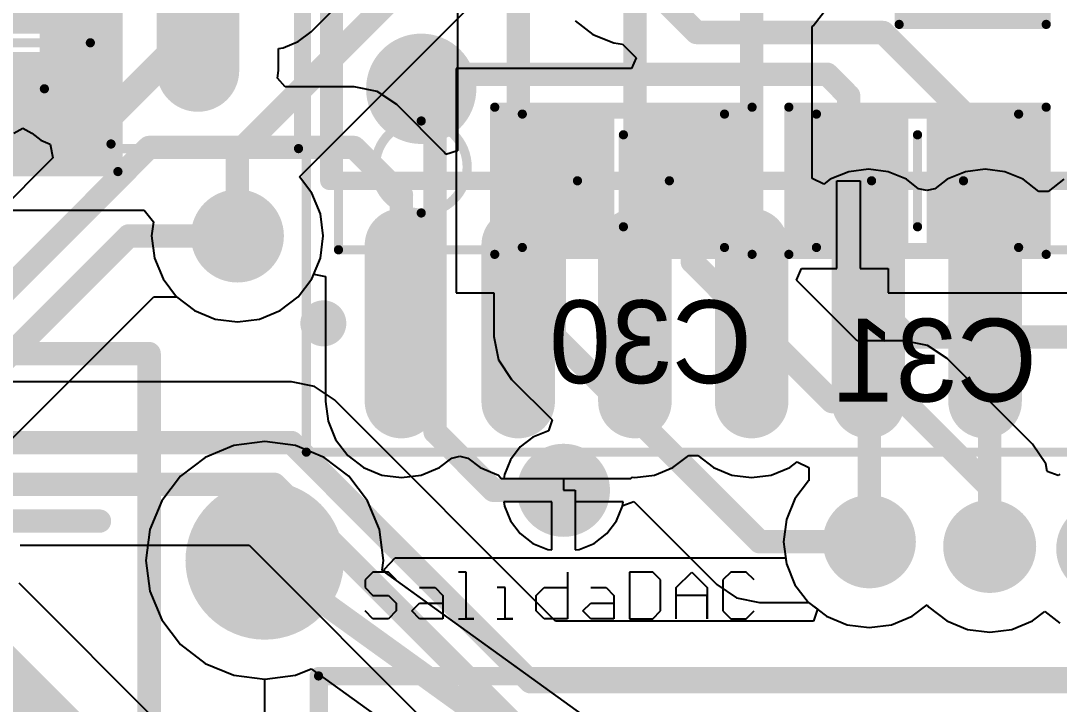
# Model space of a CAD drawing. Header units: millimetres. Extents: x 12 to 126, y 25 to 105.
# Drawn here: x 60.64 to 71.94, y 74.51 to 81.94 of the extents above; entities that cross this region are included whole.
import ezdxf

# ---------------------------------------------------------------- set-up
doc = ezdxf.new("R2010")
doc.units = ezdxf.units.MM
for name, color, linetype in [('BottomLayer', 5, 'Continuous'), ('BottomOverlay', 54, 'Continuous'), ('BottomPaste', 16, 'Continuous'), ('BottomSolder', 6, 'Continuous'), ('Mechanical13', 56, 'Continuous'), ('Mechanical15', 56, 'Continuous'), ('MultiLayer', 9, 'Continuous'), ('TopLayer', 1, 'Continuous'), ('TopOverlay', 2, 'Continuous'), ('TopPaste', 8, 'Continuous'), ('TopSolder', 216, 'Continuous'), ('ViaHoleLayer', 16, 'Continuous')]:
    doc.layers.add(name, color=color, linetype=linetype)

# ---------------------------------------------------------------- blocks, each defined once
blk = doc.blocks.new('R____F______23')
at = {"layer": 'TopOverlay', "const_width": 0.254}
for points in [[(5.08, 7.62), (5.08, -2.54)], [(-10.16, -2.54), (5.08, -2.54)]]:
    blk.add_lwpolyline(points, dxfattribs=at)
at = {"layer": 'TopOverlay', "const_width": 0.127}
blk.add_lwpolyline([(5.017, -2.54, 1), (5.144, -2.54, 1)], format="xyb", close=True, dxfattribs=at)
blk.add_lwpolyline([(5.017, -2.54, 1), (5.144, -2.54, 1)], format="xyb", close=True, dxfattribs=at)
blk = doc.blocks.new('SO8_M_24')
at = {"layer": 'Mechanical13', "const_width": 0.1}
for points in [[(-2, -2.5), (-2, 2.5)], [(2, 2.5), (-2, 2.5)], [(2, -2.5), (2, 2.5)], [(2, -2.5), (-2, -2.5)]]:
    blk.add_lwpolyline(points, dxfattribs=at)
at = {"layer": 'Mechanical13'}
for points, const_width in [([(-2.025, 2.5, 1), (-1.975, 2.5, 1)], 0.05), ([(-2.025, 2.5, 1), (-1.975, 2.5, 1)], 0.05), ([(1.975, 2.5, 1), (2.025, 2.5, 1)], 0.05), ([(1.975, 2.5, 1), (2.025, 2.5, 1)], 0.05), ([(-0.6, 1.6, 1), (-1.6, 1.6, 1)], 0.1), ([(-1.625, 1.6, 1), (-1.575, 1.6, 1)], 0.05), ([(-0.625, 1.6, 1), (-0.575, 1.6, 1)], 0.05), ([(-2.025, -2.5, 1), (-1.975, -2.5, 1)], 0.05), ([(-2.025, -2.5, 1), (-1.975, -2.5, 1)], 0.05), ([(1.975, -2.5, 1), (2.025, -2.5, 1)], 0.05), ([(1.975, -2.5, 1), (2.025, -2.5, 1)], 0.05)]:
    blk.add_lwpolyline(points, format="xyb", close=True, dxfattribs=dict(at, const_width=const_width))
at = {"layer": 'Mechanical15', "const_width": 0.1}
for points in [[(-4.2, -3), (-4.2, 3)], [(4.2, 3), (-4.2, 3)], [(4.2, -3), (4.2, 3)], [(0, -0.5), (0, 0.5)], [(0.5, 0), (-0.5, 0)], [(4.2, -3), (-4.2, -3)]]:
    blk.add_lwpolyline(points, dxfattribs=at)
at = {"layer": 'Mechanical15', "const_width": 0.05}
for points in [[(-4.225, 3, 1), (-4.175, 3, 1)], [(-4.225, 3, 1), (-4.175, 3, 1)], [(4.175, 3, 1), (4.225, 3, 1)], [(4.175, 3, 1), (4.225, 3, 1)], [(-0.025, 0.5, 1), (0.025, 0.5, 1)], [(-0.525, 0, 1), (-0.475, 0, 1)], [(0.475, 0, 1), (0.525, 0, 1)], [(-0.025, -0.5, 1), (0.025, -0.5, 1)], [(-4.225, -3, 1), (-4.175, -3, 1)], [(-4.225, -3, 1), (-4.175, -3, 1)], [(4.175, -3, 1), (4.225, -3, 1)], [(4.175, -3, 1), (4.225, -3, 1)]]:
    blk.add_lwpolyline(points, format="xyb", close=True, dxfattribs=at)
at = {"layer": 'TopLayer', "const_width": 0.7}
for points in [[(-3.35, 1.905), (-1.55, 1.905)], [(1.55, 1.905), (3.35, 1.905)], [(-3.35, 0.635), (-1.55, 0.635)], [(1.55, 0.635), (3.35, 0.635)], [(-3.35, -0.635), (-1.55, -0.635)], [(1.55, -0.635), (3.35, -0.635)], [(-3.35, -1.905), (-1.55, -1.905)], [(1.55, -1.905), (3.35, -1.905)]]:
    blk.add_lwpolyline(points, dxfattribs=at)
at = {"layer": 'TopLayer', "const_width": 0.35}
for points in [[(-3.525, 1.905, 1), (-3.175, 1.905, 1)], [(-1.725, 1.905, 1), (-1.375, 1.905, 1)], [(1.375, 1.905, 1), (1.725, 1.905, 1)], [(3.175, 1.905, 1), (3.525, 1.905, 1)], [(-3.525, 0.635, 1), (-3.175, 0.635, 1)], [(-1.725, 0.635, 1), (-1.375, 0.635, 1)], [(1.375, 0.635, 1), (1.725, 0.635, 1)], [(3.175, 0.635, 1), (3.525, 0.635, 1)], [(-3.525, -0.635, 1), (-3.175, -0.635, 1)], [(-1.725, -0.635, 1), (-1.375, -0.635, 1)], [(1.375, -0.635, 1), (1.725, -0.635, 1)], [(3.175, -0.635, 1), (3.525, -0.635, 1)], [(-3.525, -1.905, 1), (-3.175, -1.905, 1)], [(-1.725, -1.905, 1), (-1.375, -1.905, 1)], [(1.375, -1.905, 1), (1.725, -1.905, 1)], [(3.175, -1.905, 1), (3.525, -1.905, 1)]]:
    blk.add_lwpolyline(points, format="xyb", close=True, dxfattribs=at)
at = {"layer": 'TopOverlay'}
for points, const_width in [([(-2.325, 2.805, 1), (-2.575, 2.805, 1)], 0.25), ([(-2.638, 2.805, 1), (-2.513, 2.805, 1)], 0.125), ([(-2.387, 2.805, 1), (-2.262, 2.805, 1)], 0.125), ([(-0.85, 2.5, 1), (-0.75, 2.5, 1)], 0.1), ([(-0.85, 2.5, 1), (-0.75, 2.5, 1)], 0.1), ([(0.75, 2.5, 1), (0.85, 2.5, 1)], 0.1), ([(0.75, 2.5, 1), (0.85, 2.5, 1)], 0.1), ([(-0.85, -2.5, 1), (-0.75, -2.5, 1)], 0.1), ([(-0.85, -2.5, 1), (-0.75, -2.5, 1)], 0.1), ([(0.75, -2.5, 1), (0.85, -2.5, 1)], 0.1), ([(0.75, -2.5, 1), (0.85, -2.5, 1)], 0.1)]:
    blk.add_lwpolyline(points, format="xyb", close=True, dxfattribs=dict(at, const_width=const_width))
at = {"layer": 'TopOverlay', "const_width": 0.2}
for points in [[(-0.8, -2.5), (-0.8, 2.5)], [(0.8, 2.5), (-0.8, 2.5)], [(0.8, -2.5), (0.8, 2.5)], [(0.8, -2.5), (-0.8, -2.5)]]:
    blk.add_lwpolyline(points, dxfattribs=at)
at = {"layer": 'TopPaste', "const_width": 0.7}
for points in [[(-3.35, 1.905), (-1.55, 1.905)], [(1.55, 1.905), (3.35, 1.905)], [(-3.35, 0.635), (-1.55, 0.635)], [(1.55, 0.635), (3.35, 0.635)], [(-3.35, -0.635), (-1.55, -0.635)], [(1.55, -0.635), (3.35, -0.635)], [(-3.35, -1.905), (-1.55, -1.905)], [(1.55, -1.905), (3.35, -1.905)]]:
    blk.add_lwpolyline(points, dxfattribs=at)
at = {"layer": 'TopPaste', "const_width": 0.35}
for points in [[(-3.525, 1.905, 1), (-3.175, 1.905, 1)], [(-1.725, 1.905, 1), (-1.375, 1.905, 1)], [(1.375, 1.905, 1), (1.725, 1.905, 1)], [(3.175, 1.905, 1), (3.525, 1.905, 1)], [(-3.525, 0.635, 1), (-3.175, 0.635, 1)], [(-1.725, 0.635, 1), (-1.375, 0.635, 1)], [(1.375, 0.635, 1), (1.725, 0.635, 1)], [(3.175, 0.635, 1), (3.525, 0.635, 1)], [(-3.525, -0.635, 1), (-3.175, -0.635, 1)], [(-1.725, -0.635, 1), (-1.375, -0.635, 1)], [(1.375, -0.635, 1), (1.725, -0.635, 1)], [(3.175, -0.635, 1), (3.525, -0.635, 1)], [(-3.525, -1.905, 1), (-3.175, -1.905, 1)], [(-1.725, -1.905, 1), (-1.375, -1.905, 1)], [(1.375, -1.905, 1), (1.725, -1.905, 1)], [(3.175, -1.905, 1), (3.525, -1.905, 1)]]:
    blk.add_lwpolyline(points, format="xyb", close=True, dxfattribs=at)
at = {"layer": 'TopSolder', "const_width": 0.9}
for points in [[(-3.35, 1.905), (-1.55, 1.905)], [(1.55, 1.905), (3.35, 1.905)], [(-3.35, 0.635), (-1.55, 0.635)], [(1.55, 0.635), (3.35, 0.635)], [(-3.35, -0.635), (-1.55, -0.635)], [(1.55, -0.635), (3.35, -0.635)], [(-3.35, -1.905), (-1.55, -1.905)], [(1.55, -1.905), (3.35, -1.905)]]:
    blk.add_lwpolyline(points, dxfattribs=at)
at = {"layer": 'TopSolder', "const_width": 0.45}
for points in [[(-3.575, 1.905, 1), (-3.125, 1.905, 1)], [(-1.775, 1.905, 1), (-1.325, 1.905, 1)], [(1.325, 1.905, 1), (1.775, 1.905, 1)], [(3.125, 1.905, 1), (3.575, 1.905, 1)], [(-3.575, 0.635, 1), (-3.125, 0.635, 1)], [(-1.775, 0.635, 1), (-1.325, 0.635, 1)], [(1.325, 0.635, 1), (1.775, 0.635, 1)], [(3.125, 0.635, 1), (3.575, 0.635, 1)], [(-3.575, -0.635, 1), (-3.125, -0.635, 1)], [(-1.775, -0.635, 1), (-1.325, -0.635, 1)], [(1.325, -0.635, 1), (1.775, -0.635, 1)], [(3.125, -0.635, 1), (3.575, -0.635, 1)], [(-3.575, -1.905, 1), (-3.125, -1.905, 1)], [(-1.775, -1.905, 1), (-1.325, -1.905, 1)], [(1.325, -1.905, 1), (1.775, -1.905, 1)], [(3.125, -1.905, 1), (3.575, -1.905, 1)]]:
    blk.add_lwpolyline(points, format="xyb", close=True, dxfattribs=at)
blk = doc.blocks.new('C0805_B_29')
at = {"layer": 'BottomLayer'}
for points in [[(-1.3, 0.7), (-1.3, -0.7), (-0.2, 0.7), (-0.2, -0.7)], [(0.2, 0.7), (0.2, -0.7), (1.3, 0.7), (1.3, -0.7)]]:
    blk.add_solid(points, dxfattribs=at)
at = {"layer": 'BottomPaste'}
for points in [[(-1.3, 0.7), (-1.3, -0.7), (-0.2, 0.7), (-0.2, -0.7)], [(0.2, 0.7), (0.2, -0.7), (1.3, 0.7), (1.3, -0.7)]]:
    blk.add_solid(points, dxfattribs=at)
at = {"layer": 'BottomSolder'}
for points in [[(-1.4, 0.8), (-1.4, -0.8), (-0.1, 0.8), (-0.1, -0.8)], [(0.1, 0.8), (0.1, -0.8), (1.4, 0.8), (1.4, -0.8)]]:
    blk.add_solid(points, dxfattribs=at)
at = {"layer": 'Mechanical13', "const_width": 0.1}
for points in [[(-1.1, 0.725), (-1.1, -0.725)], [(-1.1, 0.725), (1.1, 0.725)], [(1.1, 0.725), (1.1, -0.725)], [(-1.1, -0.725), (1.1, -0.725)]]:
    blk.add_lwpolyline(points, dxfattribs=at)
at = {"layer": 'Mechanical13', "const_width": 0.05}
for points in [[(-1.125, 0.725, 1), (-1.075, 0.725, 1)], [(-1.125, 0.725, 1), (-1.075, 0.725, 1)], [(1.075, 0.725, 1), (1.125, 0.725, 1)], [(1.075, 0.725, 1), (1.125, 0.725, 1)], [(-1.125, -0.725, 1), (-1.075, -0.725, 1)], [(-1.125, -0.725, 1), (-1.075, -0.725, 1)], [(1.075, -0.725, 1), (1.125, -0.725, 1)], [(1.075, -0.725, 1), (1.125, -0.725, 1)]]:
    blk.add_lwpolyline(points, format="xyb", close=True, dxfattribs=at)
at = {"layer": 'Mechanical15', "const_width": 0.1}
for points in [[(-1.4, 0.8), (-1.4, -0.8)], [(-1.4, 0.8), (1.4, 0.8)], [(1.4, 0.8), (1.4, -0.8)], [(0, 0.5), (0, -0.5)], [(-0.5, 0), (0.5, 0)], [(-1.4, -0.8), (1.4, -0.8)]]:
    blk.add_lwpolyline(points, dxfattribs=at)
at = {"layer": 'Mechanical15', "const_width": 0.05}
for points in [[(-1.425, 0.8, 1), (-1.375, 0.8, 1)], [(-1.425, 0.8, 1), (-1.375, 0.8, 1)], [(1.375, 0.8, 1), (1.425, 0.8, 1)], [(1.375, 0.8, 1), (1.425, 0.8, 1)], [(-0.025, 0.5, 1), (0.025, 0.5, 1)], [(-0.525, 0, 1), (-0.475, 0, 1)], [(0.475, 0, 1), (0.525, 0, 1)], [(-0.025, -0.5, 1), (0.025, -0.5, 1)], [(-1.425, -0.8, 1), (-1.375, -0.8, 1)], [(-1.425, -0.8, 1), (-1.375, -0.8, 1)], [(1.375, -0.8, 1), (1.425, -0.8, 1)], [(1.375, -0.8, 1), (1.425, -0.8, 1)]]:
    blk.add_lwpolyline(points, format="xyb", close=True, dxfattribs=at)
blk = doc.blocks.new('PE_526XXNL_51')
at = {"layer": 'Mechanical13', "const_width": 0.1}
for points in [[(-9.017, -9.017), (-9.017, 9.017)], [(-9.017, 9.017), (9.017, 9.017)]]:
    blk.add_lwpolyline(points, dxfattribs=at)
at = {"layer": 'Mechanical13', "const_width": 0.05}
blk.add_lwpolyline([(-9.042, 9.017, 1), (-8.992, 9.017, 1)], format="xyb", close=True, dxfattribs=at)
blk.add_lwpolyline([(-9.042, 9.017, 1), (-8.992, 9.017, 1)], format="xyb", close=True, dxfattribs=at)
at = {"layer": 'Mechanical15', "const_width": 0.1}
for points in [[(-9.017, -9.017), (-9.017, 9.017)], [(-9.017, 9.017), (9.017, 9.017)]]:
    blk.add_lwpolyline(points, dxfattribs=at)
at = {"layer": 'Mechanical15', "const_width": 0.05}
blk.add_lwpolyline([(-9.042, 9.017, 1), (-8.992, 9.017, 1)], format="xyb", close=True, dxfattribs=at)
blk.add_lwpolyline([(-9.042, 9.017, 1), (-8.992, 9.017, 1)], format="xyb", close=True, dxfattribs=at)
at = {"layer": 'TopOverlay', "const_width": 0.2}
for points in [[(-9.015, -9.015), (-9.015, 9.015)], [(-9.015, 9.015), (9.015, 9.015)]]:
    blk.add_lwpolyline(points, dxfattribs=at)
at = {"layer": 'TopOverlay', "const_width": 0.1}
blk.add_lwpolyline([(-9.065, 9.015, 1), (-8.965, 9.015, 1)], format="xyb", close=True, dxfattribs=at)
blk.add_lwpolyline([(-9.065, 9.015, 1), (-8.965, 9.015, 1)], format="xyb", close=True, dxfattribs=at)
blk = doc.blocks.new('C0805_B_86')
at = {"layer": 'BottomLayer'}
for points in [[(-1.3, 0.7), (-1.3, -0.7), (-0.2, 0.7), (-0.2, -0.7)], [(0.2, 0.7), (0.2, -0.7), (1.3, 0.7), (1.3, -0.7)]]:
    blk.add_solid(points, dxfattribs=at)
at = {"layer": 'BottomPaste'}
for points in [[(-1.3, 0.7), (-1.3, -0.7), (-0.2, 0.7), (-0.2, -0.7)], [(0.2, 0.7), (0.2, -0.7), (1.3, 0.7), (1.3, -0.7)]]:
    blk.add_solid(points, dxfattribs=at)
at = {"layer": 'BottomSolder'}
for points in [[(-1.4, 0.8), (-1.4, -0.8), (-0.1, 0.8), (-0.1, -0.8)], [(0.1, 0.8), (0.1, -0.8), (1.4, 0.8), (1.4, -0.8)]]:
    blk.add_solid(points, dxfattribs=at)
at = {"layer": 'Mechanical13', "const_width": 0.1}
for points in [[(-1.1, -0.725), (-1.1, 0.725)], [(1.1, 0.725), (-1.1, 0.725)], [(1.1, -0.725), (1.1, 0.725)], [(1.1, -0.725), (-1.1, -0.725)]]:
    blk.add_lwpolyline(points, dxfattribs=at)
at = {"layer": 'Mechanical13', "const_width": 0.05}
for points in [[(-1.125, 0.725, 1), (-1.075, 0.725, 1)], [(-1.125, 0.725, 1), (-1.075, 0.725, 1)], [(1.075, 0.725, 1), (1.125, 0.725, 1)], [(1.075, 0.725, 1), (1.125, 0.725, 1)], [(-1.125, -0.725, 1), (-1.075, -0.725, 1)], [(-1.125, -0.725, 1), (-1.075, -0.725, 1)], [(1.075, -0.725, 1), (1.125, -0.725, 1)], [(1.075, -0.725, 1), (1.125, -0.725, 1)]]:
    blk.add_lwpolyline(points, format="xyb", close=True, dxfattribs=at)
at = {"layer": 'Mechanical15', "const_width": 0.1}
for points in [[(-1.4, -0.8), (-1.4, 0.8)], [(1.4, 0.8), (-1.4, 0.8)], [(1.4, -0.8), (1.4, 0.8)], [(0, -0.5), (0, 0.5)], [(0.5, 0), (-0.5, 0)], [(1.4, -0.8), (-1.4, -0.8)]]:
    blk.add_lwpolyline(points, dxfattribs=at)
at = {"layer": 'Mechanical15', "const_width": 0.05}
for points in [[(-1.425, 0.8, 1), (-1.375, 0.8, 1)], [(-1.425, 0.8, 1), (-1.375, 0.8, 1)], [(1.375, 0.8, 1), (1.425, 0.8, 1)], [(1.375, 0.8, 1), (1.425, 0.8, 1)], [(-0.025, 0.5, 1), (0.025, 0.5, 1)], [(-0.525, 0, 1), (-0.475, 0, 1)], [(0.475, 0, 1), (0.525, 0, 1)], [(-0.025, -0.5, 1), (0.025, -0.5, 1)], [(-1.425, -0.8, 1), (-1.375, -0.8, 1)], [(-1.425, -0.8, 1), (-1.375, -0.8, 1)], [(1.375, -0.8, 1), (1.425, -0.8, 1)], [(1.375, -0.8, 1), (1.425, -0.8, 1)]]:
    blk.add_lwpolyline(points, format="xyb", close=True, dxfattribs=at)
blk = doc.blocks.new('C0805_B_88')
at = {"layer": 'BottomLayer'}
for points in [[(-1.3, 0.7), (-1.3, -0.7), (-0.2, 0.7), (-0.2, -0.7)], [(0.2, 0.7), (0.2, -0.7), (1.3, 0.7), (1.3, -0.7)]]:
    blk.add_solid(points, dxfattribs=at)
at = {"layer": 'BottomPaste'}
for points in [[(-1.3, 0.7), (-1.3, -0.7), (-0.2, 0.7), (-0.2, -0.7)], [(0.2, 0.7), (0.2, -0.7), (1.3, 0.7), (1.3, -0.7)]]:
    blk.add_solid(points, dxfattribs=at)
at = {"layer": 'BottomSolder'}
for points in [[(-1.4, 0.8), (-1.4, -0.8), (-0.1, 0.8), (-0.1, -0.8)], [(0.1, 0.8), (0.1, -0.8), (1.4, 0.8), (1.4, -0.8)]]:
    blk.add_solid(points, dxfattribs=at)
at = {"layer": 'Mechanical13', "const_width": 0.1}
for points in [[(-1.1, -0.725), (-1.1, 0.725)], [(-1.1, 0.725), (1.1, 0.725)], [(1.1, -0.725), (1.1, 0.725)], [(-1.1, -0.725), (1.1, -0.725)]]:
    blk.add_lwpolyline(points, dxfattribs=at)
at = {"layer": 'Mechanical13', "const_width": 0.05}
for points in [[(-1.125, 0.725, 1), (-1.075, 0.725, 1)], [(-1.125, 0.725, 1), (-1.075, 0.725, 1)], [(1.075, 0.725, 1), (1.125, 0.725, 1)], [(1.075, 0.725, 1), (1.125, 0.725, 1)], [(-1.125, -0.725, 1), (-1.075, -0.725, 1)], [(-1.125, -0.725, 1), (-1.075, -0.725, 1)], [(1.075, -0.725, 1), (1.125, -0.725, 1)], [(1.075, -0.725, 1), (1.125, -0.725, 1)]]:
    blk.add_lwpolyline(points, format="xyb", close=True, dxfattribs=at)
at = {"layer": 'Mechanical15', "const_width": 0.1}
for points in [[(-1.4, -0.8), (-1.4, 0.8)], [(-1.4, 0.8), (1.4, 0.8)], [(1.4, -0.8), (1.4, 0.8)], [(0, -0.5), (0, 0.5)], [(-0.5, 0), (0.5, 0)], [(-1.4, -0.8), (1.4, -0.8)]]:
    blk.add_lwpolyline(points, dxfattribs=at)
at = {"layer": 'Mechanical15', "const_width": 0.05}
for points in [[(-1.425, 0.8, 1), (-1.375, 0.8, 1)], [(-1.425, 0.8, 1), (-1.375, 0.8, 1)], [(1.375, 0.8, 1), (1.425, 0.8, 1)], [(1.375, 0.8, 1), (1.425, 0.8, 1)], [(-0.025, 0.5, 1), (0.025, 0.5, 1)], [(-0.525, 0, 1), (-0.475, 0, 1)], [(0.475, 0, 1), (0.525, 0, 1)], [(-0.025, -0.5, 1), (0.025, -0.5, 1)], [(-1.425, -0.8, 1), (-1.375, -0.8, 1)], [(-1.425, -0.8, 1), (-1.375, -0.8, 1)], [(1.375, -0.8, 1), (1.425, -0.8, 1)], [(1.375, -0.8, 1), (1.425, -0.8, 1)]]:
    blk.add_lwpolyline(points, format="xyb", close=True, dxfattribs=at)
blk = doc.blocks.new('C0805_B_89')
at = {"layer": 'BottomLayer'}
for points in [[(-1.3, 0.7), (-1.3, -0.7), (-0.2, 0.7), (-0.2, -0.7)], [(0.2, 0.7), (0.2, -0.7), (1.3, 0.7), (1.3, -0.7)]]:
    blk.add_solid(points, dxfattribs=at)
at = {"layer": 'BottomPaste'}
for points in [[(-1.3, 0.7), (-1.3, -0.7), (-0.2, 0.7), (-0.2, -0.7)], [(0.2, 0.7), (0.2, -0.7), (1.3, 0.7), (1.3, -0.7)]]:
    blk.add_solid(points, dxfattribs=at)
at = {"layer": 'BottomSolder'}
for points in [[(-1.4, 0.8), (-1.4, -0.8), (-0.1, 0.8), (-0.1, -0.8)], [(0.1, 0.8), (0.1, -0.8), (1.4, 0.8), (1.4, -0.8)]]:
    blk.add_solid(points, dxfattribs=at)
at = {"layer": 'Mechanical13', "const_width": 0.1}
for points in [[(-1.1, 0.725), (-1.1, -0.725)], [(1.1, 0.725), (-1.1, 0.725)], [(1.1, 0.725), (1.1, -0.725)], [(1.1, -0.725), (-1.1, -0.725)]]:
    blk.add_lwpolyline(points, dxfattribs=at)
at = {"layer": 'Mechanical13', "const_width": 0.05}
for points in [[(-1.125, 0.725, 1), (-1.075, 0.725, 1)], [(-1.125, 0.725, 1), (-1.075, 0.725, 1)], [(1.075, 0.725, 1), (1.125, 0.725, 1)], [(1.075, 0.725, 1), (1.125, 0.725, 1)], [(-1.125, -0.725, 1), (-1.075, -0.725, 1)], [(-1.125, -0.725, 1), (-1.075, -0.725, 1)], [(1.075, -0.725, 1), (1.125, -0.725, 1)], [(1.075, -0.725, 1), (1.125, -0.725, 1)]]:
    blk.add_lwpolyline(points, format="xyb", close=True, dxfattribs=at)
at = {"layer": 'Mechanical15', "const_width": 0.1}
for points in [[(-1.4, 0.8), (-1.4, -0.8)], [(1.4, 0.8), (-1.4, 0.8)], [(1.4, 0.8), (1.4, -0.8)], [(0, 0.5), (0, -0.5)], [(0.5, 0), (-0.5, 0)], [(1.4, -0.8), (-1.4, -0.8)]]:
    blk.add_lwpolyline(points, dxfattribs=at)
at = {"layer": 'Mechanical15', "const_width": 0.05}
for points in [[(-1.425, 0.8, 1), (-1.375, 0.8, 1)], [(-1.425, 0.8, 1), (-1.375, 0.8, 1)], [(1.375, 0.8, 1), (1.425, 0.8, 1)], [(1.375, 0.8, 1), (1.425, 0.8, 1)], [(-0.025, 0.5, 1), (0.025, 0.5, 1)], [(-0.525, 0, 1), (-0.475, 0, 1)], [(0.475, 0, 1), (0.525, 0, 1)], [(-0.025, -0.5, 1), (0.025, -0.5, 1)], [(-1.425, -0.8, 1), (-1.375, -0.8, 1)], [(-1.425, -0.8, 1), (-1.375, -0.8, 1)], [(1.375, -0.8, 1), (1.425, -0.8, 1)], [(1.375, -0.8, 1), (1.425, -0.8, 1)]]:
    blk.add_lwpolyline(points, format="xyb", close=True, dxfattribs=at)
blk = doc.blocks.new('SOIC20_N_94')
at = {"layer": 'Mechanical13', "const_width": 0.1}
for points in [[(-3.75, 6.4), (-3.75, -6.4)], [(-3.75, 6.4), (3.75, 6.4)]]:
    blk.add_lwpolyline(points, dxfattribs=at)
at = {"layer": 'Mechanical13'}
for points, const_width in [([(-3.775, 6.4, 1), (-3.725, 6.4, 1)], 0.05), ([(-3.775, 6.4, 1), (-3.725, 6.4, 1)], 0.05), ([(-2.35, 5.5, 1), (-3.35, 5.5, 1)], 0.1), ([(-3.375, 5.5, 1), (-3.325, 5.5, 1)], 0.05), ([(-2.375, 5.5, 1), (-2.325, 5.5, 1)], 0.05)]:
    blk.add_lwpolyline(points, format="xyb", close=True, dxfattribs=dict(at, const_width=const_width))
at = {"layer": 'Mechanical15', "const_width": 0.1}
for points in [[(-5.95, 6.75), (-5.95, -6.75)], [(-5.95, 6.75), (5.95, 6.75)]]:
    blk.add_lwpolyline(points, dxfattribs=at)
at = {"layer": 'Mechanical15', "const_width": 0.05}
blk.add_lwpolyline([(-5.975, 6.75, 1), (-5.925, 6.75, 1)], format="xyb", close=True, dxfattribs=at)
blk.add_lwpolyline([(-5.975, 6.75, 1), (-5.925, 6.75, 1)], format="xyb", close=True, dxfattribs=at)
at = {"layer": 'TopLayer', "const_width": 0.6}
for points in [[(-5.4, 5.715), (-3.7, 5.715)], [(-5.4, 4.445), (-3.7, 4.445)], [(-5.4, 3.175), (-3.7, 3.175)], [(-5.4, 1.905), (-3.7, 1.905)], [(-5.4, 0.635), (-3.7, 0.635)], [(-5.4, -0.635), (-3.7, -0.635)]]:
    blk.add_lwpolyline(points, dxfattribs=at)
at = {"layer": 'TopLayer', "const_width": 0.3}
for points in [[(-5.55, 5.715, 1), (-5.25, 5.715, 1)], [(-3.85, 5.715, 1), (-3.55, 5.715, 1)], [(-5.55, 4.445, 1), (-5.25, 4.445, 1)], [(-3.85, 4.445, 1), (-3.55, 4.445, 1)], [(-5.55, 3.175, 1), (-5.25, 3.175, 1)], [(-3.85, 3.175, 1), (-3.55, 3.175, 1)], [(-5.55, 1.905, 1), (-5.25, 1.905, 1)], [(-3.85, 1.905, 1), (-3.55, 1.905, 1)], [(-5.55, 0.635, 1), (-5.25, 0.635, 1)], [(-3.85, 0.635, 1), (-3.55, 0.635, 1)], [(-5.55, -0.635, 1), (-5.25, -0.635, 1)], [(-3.85, -0.635, 1), (-3.55, -0.635, 1)]]:
    blk.add_lwpolyline(points, format="xyb", close=True, dxfattribs=at)
at = {"layer": 'TopOverlay'}
for points, const_width in [([(-4.425, 6.565, 1), (-4.675, 6.565, 1)], 0.25), ([(-4.737, 6.565, 1), (-4.613, 6.565, 1)], 0.125), ([(-4.487, 6.565, 1), (-4.362, 6.565, 1)], 0.125), ([(-3.05, 6.5, 1), (-2.95, 6.5, 1)], 0.1), ([(-3.05, 6.5, 1), (-2.95, 6.5, 1)], 0.1), ([(-1.7, 5.5, 1), (-2.3, 5.5, 1)], 0.6), ([(-2.45, 5.5, 1), (-2.15, 5.5, 1)], 0.3), ([(-1.85, 5.5, 1), (-1.55, 5.5, 1)], 0.3)]:
    blk.add_lwpolyline(points, format="xyb", close=True, dxfattribs=dict(at, const_width=const_width))
at = {"layer": 'TopOverlay', "const_width": 0.2}
for points in [[(-3, 6.5), (-3, -6.5)], [(-3, 6.5), (3, 6.5)]]:
    blk.add_lwpolyline(points, dxfattribs=at)
at = {"layer": 'TopPaste', "const_width": 0.6}
for points in [[(-5.4, 5.715), (-3.7, 5.715)], [(-5.4, 4.445), (-3.7, 4.445)], [(-5.4, 3.175), (-3.7, 3.175)], [(-5.4, 1.905), (-3.7, 1.905)], [(-5.4, 0.635), (-3.7, 0.635)], [(-5.4, -0.635), (-3.7, -0.635)]]:
    blk.add_lwpolyline(points, dxfattribs=at)
at = {"layer": 'TopPaste', "const_width": 0.3}
for points in [[(-5.55, 5.715, 1), (-5.25, 5.715, 1)], [(-3.85, 5.715, 1), (-3.55, 5.715, 1)], [(-5.55, 4.445, 1), (-5.25, 4.445, 1)], [(-3.85, 4.445, 1), (-3.55, 4.445, 1)], [(-5.55, 3.175, 1), (-5.25, 3.175, 1)], [(-3.85, 3.175, 1), (-3.55, 3.175, 1)], [(-5.55, 1.905, 1), (-5.25, 1.905, 1)], [(-3.85, 1.905, 1), (-3.55, 1.905, 1)], [(-5.55, 0.635, 1), (-5.25, 0.635, 1)], [(-3.85, 0.635, 1), (-3.55, 0.635, 1)], [(-5.55, -0.635, 1), (-5.25, -0.635, 1)], [(-3.85, -0.635, 1), (-3.55, -0.635, 1)]]:
    blk.add_lwpolyline(points, format="xyb", close=True, dxfattribs=at)
at = {"layer": 'TopSolder', "const_width": 0.8}
for points in [[(-5.4, 5.715), (-3.7, 5.715)], [(-5.4, 4.445), (-3.7, 4.445)], [(-5.4, 3.175), (-3.7, 3.175)], [(-5.4, 1.905), (-3.7, 1.905)], [(-5.4, 0.635), (-3.7, 0.635)], [(-5.4, -0.635), (-3.7, -0.635)]]:
    blk.add_lwpolyline(points, dxfattribs=at)
at = {"layer": 'TopSolder', "const_width": 0.4}
for points in [[(-5.6, 5.715, 1), (-5.2, 5.715, 1)], [(-3.9, 5.715, 1), (-3.5, 5.715, 1)], [(-5.6, 4.445, 1), (-5.2, 4.445, 1)], [(-3.9, 4.445, 1), (-3.5, 4.445, 1)], [(-5.6, 3.175, 1), (-5.2, 3.175, 1)], [(-3.9, 3.175, 1), (-3.5, 3.175, 1)], [(-5.6, 1.905, 1), (-5.2, 1.905, 1)], [(-3.9, 1.905, 1), (-3.5, 1.905, 1)], [(-5.6, 0.635, 1), (-5.2, 0.635, 1)], [(-3.9, 0.635, 1), (-3.5, 0.635, 1)], [(-5.6, -0.635, 1), (-5.2, -0.635, 1)], [(-3.9, -0.635, 1), (-3.5, -0.635, 1)]]:
    blk.add_lwpolyline(points, format="xyb", close=True, dxfattribs=at)

msp = doc.modelspace()

# ---------------------------------------------------------------- linework, layer by layer
at = {"layer": 'BottomLayer'}
for p, q in [((63.675, 80.242), (65.744, 82.312)), ((66.675, 81.94), (66.868, 81.792)), ((66.868, 81.792), (67.094, 81.698)), ((67.094, 81.698), (67.189, 81.686)), ((67.189, 81.686), (67.337, 81.537)), ((67.337, 81.537), (67.289, 81.42)), ((67.289, 81.42), (65.38, 81.42)), ((65.38, 81.42), (65.38, 78.98)), ((63.809, 80.067), (63.675, 80.242)), ((69.523, 79.246), (69.523, 80.2)), ((69.523, 80.2), (69.777, 80.2)), ((69.777, 80.2), (69.777, 79.246)), ((63.903, 79.842), (63.809, 80.067)), ((59.871, 79.88), (61.984, 79.88)), ((61.984, 79.88), (62.086, 79.753)), ((63.934, 79.6), (63.903, 79.842)), ((62.086, 79.753), (62.066, 79.6)), ((62.066, 79.6), (62.097, 79.358)), ((63.903, 79.358), (63.934, 79.6)), ((62.097, 79.358), (62.191, 79.133)), ((63.809, 79.133), (63.903, 79.358)), ((69.083, 79.119), (69.136, 79.246)), ((69.136, 79.246), (69.523, 79.246)), ((69.777, 79.246), (70.08, 79.246)), ((70.08, 79.246), (70.08, 78.98)), ((62.191, 79.133), (62.339, 78.939)), ((63.661, 78.939), (63.809, 79.133)), ((69.742, 78.46), (69.083, 79.119)), ((65.38, 78.98), (65.79, 78.98)), ((65.79, 78.98), (65.79, 78.508)), ((70.08, 78.98), (72.22, 78.98)), ((62.339, 78.939), (62.533, 78.791)), ((63.467, 78.791), (63.661, 78.939)), ((62.533, 78.791), (62.758, 78.697)), ((63.242, 78.697), (63.467, 78.791)), ((62.758, 78.697), (63, 78.666)), ((63, 78.666), (63.242, 78.697)), ((65.79, 78.508), (65.79, 78.508)), ((65.79, 78.508), (65.841, 78.255)), ((70.256, 78.46), (69.742, 78.46)), ((70.509, 78.41), (70.256, 78.46)), ((70.256, 78.46), (70.256, 78.46)), ((70.723, 78.267), (70.509, 78.41)), ((65.841, 78.255), (65.984, 78.041)), ((71.652, 77.338), (70.723, 78.267)), ((63.588, 78.014), (56.903, 78.014)), ((63.84, 77.963), (63.588, 78.014)), ((63.588, 78.014), (63.588, 78.014)), ((64.055, 77.82), (63.84, 77.963)), ((65.984, 78.041), (66.425, 77.6)), ((66.461, 75.414), (64.055, 77.82)), ((66.425, 77.6), (66.384, 77.48)), ((66.215, 77.412), (66.077, 77.306)), ((66.376, 77.478), (66.215, 77.412)), ((66.384, 77.48), (66.376, 77.478)), ((66.077, 77.306), (65.971, 77.168)), ((71.795, 77.124), (71.652, 77.338)), ((71.652, 77.338), (71.652, 77.338)), ((65.971, 77.168), (65.905, 77.007)), ((71.811, 77.04), (71.795, 77.124)), ((65.905, 77.007), (65.899, 76.962)), ((65.899, 76.962), (66.548, 76.962)), ((66.548, 76.962), (66.548, 76.835)), ((71.93, 76.995), (71.811, 77.04)), ((71.948, 77.009), (71.93, 76.995)), ((66.548, 76.835), (66.675, 76.835)), ((66.675, 76.835), (66.675, 76.186)), ((66.421, 76.708), (65.899, 76.708)), ((65.899, 76.708), (65.905, 76.663)), ((65.905, 76.663), (65.971, 76.502)), ((66.421, 76.186), (66.421, 76.708)), ((67.125, 76.502), (67.191, 76.663)), ((67.191, 76.663), (67.193, 76.671)), ((67.193, 76.671), (67.313, 76.712)), ((67.313, 76.712), (68.215, 75.81)), ((65.971, 76.502), (66.077, 76.364)), ((67.019, 76.364), (67.125, 76.502)), ((66.077, 76.364), (66.215, 76.258)), ((66.881, 76.258), (67.019, 76.364)), ((60.636, 76.24), (63.127, 76.24)), ((63.127, 76.24), (65.152, 74.216)), ((66.215, 76.258), (66.376, 76.192)), ((66.376, 76.192), (66.421, 76.186)), ((66.675, 76.186), (66.72, 76.192)), ((66.72, 76.192), (66.881, 76.258)), ((68.215, 75.81), (68.215, 75.81)), ((68.215, 75.81), (68.429, 75.667)), ((68.429, 75.667), (68.682, 75.617)), ((68.682, 75.617), (68.682, 75.617)), ((68.682, 75.617), (69.214, 75.617)), ((69.214, 75.617), (69.215, 75.615)), ((69.215, 75.615), (69.312, 75.541)), ((69.312, 75.541), (69.269, 75.414)), ((69.269, 75.414), (66.461, 75.414))]:
    msp.add_line(p, q, dxfattribs=at)
for points, const_width in [([(61.65, 80.95), (63.936, 83.236)], 0.305), ([(63, 80.501), (65.278, 82.779)], 0.254), ([(67.335, 82.472), (67.996, 81.812)], 0.254), ([(67.996, 81.812), (70.026, 81.812)], 0.254), ([(70.026, 81.812), (71.15, 80.688)], 0.254), ([(65.151, 81.178), (65.33, 81.358)], 0.254), ([(65.33, 81.358), (69.417, 81.358)], 0.254), ([(69.417, 81.358), (69.65, 81.124)], 0.254), ([(65.151, 77.47), (65.151, 81.178)], 0.254), ([(69.65, 80.2), (69.65, 81.124)], 0.254), ([(57.4, 80.95), (60.9, 80.95)], 0.305), ([(60.9, 80.95), (61.65, 80.95)], 0.305), ([(71.15, 80.2), (71.15, 80.688)], 0.254), ([(63, 79.6), (63, 80.501)], 0.254), ([(66.45, 78.508), (66.45, 80.2)], 0.254), ([(67.95, 79.319), (67.95, 80.2)], 0.254), ([(69.65, 79.15), (69.65, 80.2)], 0.254), ([(67.95, 79.319), (69.469, 77.8)], 0.254), ([(69.65, 79.15), (70.3, 78.5)], 0.254), ([(66.45, 78.508), (68.682, 76.276)], 0.254), ([(70.3, 78.5), (72.7, 78.5)], 0.254), ([(69.469, 77.8), (70.256, 77.8)], 0.254), ([(70.256, 77.8), (71.185, 76.871)], 0.254), ([(65.151, 77.47), (65.786, 76.835)], 0.254), ([(56.63, 77.354), (63.588, 77.354)], 0.254), ([(63.588, 77.354), (66.188, 74.754)], 0.254), ([(56.442, 76.9), (63.4, 76.9)], 0.254), ([(63.4, 76.9), (66, 74.3)], 0.254), ([(65.786, 76.835), (66.548, 76.835)], 0.254), ([(71.185, 76.225), (71.185, 76.871)], 0.254), ([(68.682, 76.276), (69.875, 76.276)], 0.254), ([(69.694, 76.073), (69.875, 76.255)], 0.254), ([(69.875, 76.255), (69.875, 76.276)], 0.254), ([(66.188, 74.754), (76.812, 74.754)], 0.254)]:
    msp.add_lwpolyline(points, dxfattribs=dict(at, const_width=const_width))
for points, const_width in [([(67.932, 81.812, 1), (68.059, 81.812, 1)], 0.127), ([(67.932, 81.812, 1), (68.059, 81.812, 1)], 0.127), ([(69.962, 81.812, 1), (70.089, 81.812, 1)], 0.127), ([(69.962, 81.812, 1), (70.089, 81.812, 1)], 0.127), ([(65.267, 81.358, 1), (65.394, 81.358, 1)], 0.127), ([(65.267, 81.358, 1), (65.394, 81.358, 1)], 0.127), ([(69.353, 81.358, 1), (69.48, 81.358, 1)], 0.127), ([(69.353, 81.358, 1), (69.48, 81.358, 1)], 0.127), ([(65.087, 81.178, 1), (65.215, 81.178, 1)], 0.127), ([(65.087, 81.178, 1), (65.215, 81.178, 1)], 0.127), ([(69.587, 81.124, 1), (69.714, 81.124, 1)], 0.127), ([(69.587, 81.124, 1), (69.714, 81.124, 1)], 0.127), ([(60.824, 80.95, 1), (60.976, 80.95, 1)], 0.152), ([(60.824, 80.95, 1), (60.976, 80.95, 1)], 0.152), ([(61.574, 80.95, 1), (61.726, 80.95, 1)], 0.152), ([(61.574, 80.95, 1), (61.726, 80.95, 1)], 0.152), ([(71.086, 80.688, 1), (71.213, 80.688, 1)], 0.127), ([(71.086, 80.688, 1), (71.213, 80.688, 1)], 0.127), ([(62.937, 80.501, 1), (63.064, 80.501, 1)], 0.127), ([(62.937, 80.501, 1), (63.064, 80.501, 1)], 0.127), ([(66.387, 80.2, 1), (66.514, 80.2, 1)], 0.127), ([(67.886, 80.2, 1), (68.013, 80.2, 1)], 0.127), ([(69.587, 80.2, 1), (69.714, 80.2, 1)], 0.127), ([(69.587, 80.2, 1), (69.714, 80.2, 1)], 0.127), ([(71.086, 80.2, 1), (71.213, 80.2, 1)], 0.127), ([(62.797, 79.6, 1), (63.203, 79.6, 1)], 0.406), ([(62.937, 79.6, 1), (63.064, 79.6, 1)], 0.127), ([(67.886, 79.319, 1), (68.013, 79.319, 1)], 0.127), ([(67.886, 79.319, 1), (68.013, 79.319, 1)], 0.127), ([(69.587, 79.15, 1), (69.714, 79.15, 1)], 0.127), ([(69.587, 79.15, 1), (69.714, 79.15, 1)], 0.127), ([(66.387, 78.508, 1), (66.514, 78.508, 1)], 0.127), ([(66.387, 78.508, 1), (66.514, 78.508, 1)], 0.127), ([(70.236, 78.5, 1), (70.363, 78.5, 1)], 0.127), ([(70.236, 78.5, 1), (70.363, 78.5, 1)], 0.127), ([(69.405, 77.8, 1), (69.532, 77.8, 1)], 0.127), ([(69.405, 77.8, 1), (69.532, 77.8, 1)], 0.127), ([(70.193, 77.8, 1), (70.32, 77.8, 1)], 0.127), ([(70.193, 77.8, 1), (70.32, 77.8, 1)], 0.127), ([(65.087, 77.47, 1), (65.215, 77.47, 1)], 0.127), ([(65.087, 77.47, 1), (65.215, 77.47, 1)], 0.127), ([(63.525, 77.354, 1), (63.652, 77.354, 1)], 0.127), ([(63.525, 77.354, 1), (63.652, 77.354, 1)], 0.127), ([(66.345, 76.835, 1), (66.751, 76.835, 1)], 0.406), ([(63.337, 76.9, 1), (63.464, 76.9, 1)], 0.127), ([(63.337, 76.9, 1), (63.464, 76.9, 1)], 0.127), ([(65.722, 76.835, 1), (65.849, 76.835, 1)], 0.127), ([(65.722, 76.835, 1), (65.849, 76.835, 1)], 0.127), ([(66.484, 76.835, 1), (66.611, 76.835, 1)], 0.127), ([(71.122, 76.871, 1), (71.249, 76.871, 1)], 0.127), ([(71.122, 76.871, 1), (71.249, 76.871, 1)], 0.127), ([(69.672, 76.276, 1), (70.079, 76.276, 1)], 0.406), ([(70.982, 76.225, 1), (71.388, 76.225, 1)], 0.406), ([(68.618, 76.276, 1), (68.745, 76.276, 1)], 0.127), ([(68.618, 76.276, 1), (68.745, 76.276, 1)], 0.127), ([(69.812, 76.276, 1), (69.939, 76.276, 1)], 0.127), ([(69.812, 76.276, 1), (69.939, 76.276, 1)], 0.127), ([(69.812, 76.255, 1), (69.939, 76.255, 1)], 0.127), ([(69.812, 76.255, 1), (69.939, 76.255, 1)], 0.127), ([(71.122, 76.225, 1), (71.249, 76.225, 1)], 0.127), ([(69.63, 76.073, 1), (69.757, 76.073, 1)], 0.127), ([(66.125, 74.754, 1), (66.252, 74.754, 1)], 0.127), ([(66.125, 74.754, 1), (66.252, 74.754, 1)], 0.127)]:
    msp.add_lwpolyline(points, format="xyb", close=True, dxfattribs=dict(at, const_width=const_width))
at = {"layer": 'BottomSolder', "const_width": 0.506}
for points in [[(62.747, 79.6, 1), (63.253, 79.6, 1)], [(66.295, 76.835, 1), (66.801, 76.835, 1)], [(69.622, 76.276, 1), (70.129, 76.276, 1)], [(70.932, 76.225, 1), (71.438, 76.225, 1)], [(72.162, 76.2, 1), (72.669, 76.2, 1)]]:
    msp.add_lwpolyline(points, format="xyb", close=True, dxfattribs=at)
at = {"layer": 'MultiLayer', "const_width": 0.406}
for points in [[(62.797, 79.6, 1), (63.203, 79.6, 1)], [(66.345, 76.835, 1), (66.751, 76.835, 1)], [(69.672, 76.276, 1), (70.079, 76.276, 1)], [(70.982, 76.225, 1), (71.388, 76.225, 1)]]:
    msp.add_lwpolyline(points, format="xyb", close=True, dxfattribs=at)
at = {"layer": 'TopLayer'}
for p, q in [((65.395, 82.558), (65.395, 80.526)), ((63.802, 81.821), (64.313, 82.332)), ((69.266, 81.884), (69.415, 82.078)), ((63.661, 81.713), (63.802, 81.82)), ((63.802, 81.82), (63.802, 81.821)), ((69.255, 81.876), (69.266, 81.884)), ((69.255, 80.225), (69.255, 81.876)), ((63.498, 81.645), (63.661, 81.713)), ((63.448, 81.638), (63.498, 81.645)), ((63.448, 81.4), (63.448, 81.638)), ((63.437, 81.317), (63.448, 81.4)), ((63.52, 81.222), (63.437, 81.317)), ((64.269, 81.222), (63.52, 81.222)), ((64.521, 81.171), (64.269, 81.222)), ((64.269, 81.222), (64.269, 81.222)), ((64.735, 81.028), (64.521, 81.171)), ((65.251, 80.512), (64.735, 81.028)), ((60.568, 80.716), (60.665, 80.771)), ((60.665, 80.771), (60.762, 80.716)), ((60.762, 80.716), (60.861, 80.64)), ((60.861, 80.64), (60.962, 80.598)), ((60.962, 80.598), (60.992, 80.449)), ((60.992, 80.449), (59.142, 78.599)), ((65.268, 80.487), (65.251, 80.512)), ((65.251, 80.512), (65.251, 80.512)), ((65.395, 80.526), (65.268, 80.487)), ((69.382, 80.163), (69.255, 80.225)), ((69.651, 80.299), (69.451, 80.216)), ((69.865, 80.327), (69.651, 80.299)), ((70.079, 80.299), (69.865, 80.327)), ((70.279, 80.216), (70.079, 80.299)), ((70.921, 80.299), (70.721, 80.216)), ((71.135, 80.327), (70.921, 80.299)), ((71.349, 80.299), (71.135, 80.327)), ((71.549, 80.216), (71.349, 80.299)), ((69.451, 80.216), (69.382, 80.163)), ((70.412, 80.114), (70.279, 80.216)), ((70.5, 80.095), (70.412, 80.114)), ((70.588, 80.114), (70.5, 80.095)), ((70.721, 80.216), (70.588, 80.114)), ((71.72, 80.085), (71.549, 80.216)), ((71.991, 80.216), (71.82, 80.085)), ((71.82, 80.085), (71.72, 80.085)), ((63.661, 78.939), (63.809, 79.133)), ((63.809, 79.133), (63.831, 79.185)), ((63.831, 79.185), (63.958, 79.16)), ((63.958, 79.16), (63.958, 77.8)), ((60.168, 77.019), (62.089, 78.94)), ((62.089, 78.94), (62.338, 78.94)), ((62.338, 78.94), (62.339, 78.939)), ((62.339, 78.939), (62.533, 78.791)), ((63.467, 78.791), (63.661, 78.939)), ((62.533, 78.791), (62.758, 78.697)), ((63.242, 78.697), (63.467, 78.791)), ((62.758, 78.697), (63, 78.666)), ((63, 78.666), (63.242, 78.697)), ((63.958, 77.8), (63.986, 77.586)), ((63.986, 77.586), (64.069, 77.386)), ((62.962, 77.322), (62.65, 77.193)), ((63.297, 77.366), (62.962, 77.322)), ((63.631, 77.322), (63.297, 77.366)), ((63.943, 77.193), (63.631, 77.322)), ((64.069, 77.386), (64.2, 77.215)), ((62.65, 77.193), (62.382, 76.987)), ((64.211, 76.987), (63.943, 77.193)), ((64.2, 77.215), (64.371, 77.084)), ((65.199, 77.084), (65.332, 77.186)), ((65.332, 77.186), (65.42, 77.205)), ((65.42, 77.205), (65.508, 77.186)), ((65.508, 77.186), (65.641, 77.084)), ((67.739, 77.084), (67.91, 77.215)), ((67.91, 77.215), (68.01, 77.215)), ((68.01, 77.215), (68.181, 77.084)), ((64.371, 77.084), (64.571, 77.001)), ((64.999, 77.001), (65.199, 77.084)), ((65.641, 77.084), (65.841, 77.001)), ((67.539, 77.001), (67.739, 77.084)), ((68.181, 77.084), (68.381, 77.001)), ((68.809, 77.001), (69.009, 77.084)), ((69.009, 77.084), (69.089, 77.145)), ((69.089, 77.145), (69.216, 77.083)), ((69.216, 77.083), (69.216, 76.938)), ((62.382, 76.987), (62.177, 76.72)), ((64.417, 76.72), (64.211, 76.987)), ((64.571, 77.001), (64.785, 76.973)), ((64.785, 76.973), (64.999, 77.001)), ((65.841, 77.001), (65.871, 76.962)), ((65.871, 76.962), (67.282, 76.962)), ((67.282, 76.962), (67.297, 76.977)), ((67.297, 76.977), (67.325, 76.973)), ((67.325, 76.973), (67.539, 77.001)), ((68.381, 77.001), (68.595, 76.973)), ((68.595, 76.973), (68.809, 77.001)), ((69.215, 76.937), (69.066, 76.743)), ((69.216, 76.938), (69.215, 76.937)), ((62.177, 76.72), (62.048, 76.408)), ((64.546, 76.408), (64.417, 76.72)), ((69.066, 76.743), (68.973, 76.518)), ((66.421, 76.708), (65.899, 76.708)), ((65.899, 76.708), (65.905, 76.663)), ((65.905, 76.663), (65.971, 76.502)), ((66.421, 76.186), (66.421, 76.708)), ((67.197, 76.708), (66.675, 76.708)), ((66.675, 76.708), (66.675, 76.186)), ((67.125, 76.502), (67.191, 76.663)), ((67.191, 76.663), (67.197, 76.708)), ((65.971, 76.502), (66.077, 76.364)), ((67.019, 76.364), (67.125, 76.502)), ((68.973, 76.518), (68.941, 76.276)), ((62.048, 76.408), (62.004, 76.073)), ((64.59, 76.073), (64.546, 76.408)), ((66.077, 76.364), (66.215, 76.258)), ((66.881, 76.258), (67.019, 76.364)), ((68.941, 76.276), (68.973, 76.034)), ((66.215, 76.258), (66.376, 76.192)), ((66.376, 76.192), (66.421, 76.186)), ((66.675, 76.186), (66.72, 76.192)), ((66.72, 76.192), (66.881, 76.258)), ((62.004, 76.073), (62.048, 75.738)), ((64.576, 75.965), (64.59, 76.073)), ((64.6, 75.979), (64.717, 76.1)), ((64.717, 76.1), (68.964, 76.1)), ((68.964, 76.1), (68.973, 76.034)), ((68.613, 73.06), (64.576, 75.965)), ((64.601, 75.947), (64.6, 75.979)), ((68.613, 73.06), (64.601, 75.947)), ((68.973, 76.034), (69.066, 75.809)), ((68.973, 76.034), (69.066, 75.809)), ((65.361, 71.089), (60.624, 75.826)), ((62.048, 75.738), (62.177, 75.426)), ((69.066, 75.809), (69.215, 75.615)), ((69.066, 75.809), (69.215, 75.615)), ((69.215, 75.615), (69.408, 75.467)), ((69.215, 75.615), (69.408, 75.467)), ((70.343, 75.467), (70.504, 75.591)), ((70.343, 75.467), (70.504, 75.591)), ((70.504, 75.591), (70.524, 75.565)), ((70.504, 75.591), (70.524, 75.565)), ((70.524, 75.565), (70.718, 75.416)), ((70.524, 75.565), (70.718, 75.416)), ((71.652, 75.416), (71.784, 75.517)), ((71.652, 75.416), (71.784, 75.517)), ((71.784, 75.517), (71.948, 75.391)), ((71.784, 75.517), (71.948, 75.391)), ((62.177, 75.426), (62.382, 75.159)), ((69.408, 75.467), (69.634, 75.374)), ((69.408, 75.467), (69.634, 75.374)), ((69.634, 75.374), (69.875, 75.342)), ((69.634, 75.374), (69.875, 75.342)), ((69.875, 75.342), (70.117, 75.374)), ((69.875, 75.342), (70.117, 75.374)), ((70.117, 75.374), (70.343, 75.467)), ((70.117, 75.374), (70.343, 75.467)), ((70.718, 75.416), (70.943, 75.323)), ((70.718, 75.416), (70.943, 75.323)), ((71.427, 75.323), (71.652, 75.416)), ((71.427, 75.323), (71.652, 75.416)), ((70.943, 75.323), (71.185, 75.291)), ((70.943, 75.323), (71.185, 75.291)), ((71.185, 75.291), (71.427, 75.323)), ((71.185, 75.291), (71.427, 75.323)), ((62.382, 75.159), (62.65, 74.953)), ((62.65, 74.953), (62.962, 74.824)), ((62.962, 74.824), (63.297, 74.78)), ((63.297, 74.78), (63.631, 74.824)), ((63.3, 74.78), (63.631, 74.824)), ((63.631, 74.824), (63.804, 74.895)), ((63.631, 74.824), (63.804, 74.895)), ((63.804, 74.895), (66.644, 72.851)), ((63.804, 74.895), (66.644, 72.851)), ((63.3, 73.15), (63.3, 74.78))]:
    msp.add_line(p, q, dxfattribs=at)
for points, const_width in [([(66.055, 78.65), (66.055, 82.768)], 0.254), ([(67.325, 78.65), (67.325, 82.59)], 0.254), ([(68.595, 78.65), (68.595, 82.535)], 0.254), ([(59.416, 77.94), (62.038, 80.562)], 0.254), ([(62.038, 80.562), (64.269, 80.562)], 0.254), ([(64.269, 80.562), (64.785, 80.046)], 0.254), ([(64.785, 78.65), (64.785, 80.046)], 0.254), ([(59.702, 77.486), (61.816, 79.6)], 0.254), ([(61.816, 79.6), (63, 79.6)], 0.254), ([(69.865, 78.65), (69.875, 78.64)], 0.254), ([(69.875, 76.276), (69.875, 78.64)], 0.254), ([(71.135, 78.65), (71.185, 78.6)], 0.254), ([(71.185, 76.225), (71.185, 78.6)], 0.254), ([(60.335, 76.5), (61.5, 76.5)], 0.254), ([(69.875, 76.17), (69.875, 76.276)], 0.254), ([(69.865, 76.16), (69.875, 76.17)], 0.254), ([(63.297, 76.073), (68.4, 72.4)], 0.254), ([(59.5, 75.78), (65.018, 70.262)], 0.6)]:
    msp.add_lwpolyline(points, dxfattribs=dict(at, const_width=const_width))
for points, const_width in [([(61.975, 80.562, 1), (62.102, 80.562, 1)], 0.127), ([(61.975, 80.562, 1), (62.102, 80.562, 1)], 0.127), ([(64.205, 80.562, 1), (64.332, 80.562, 1)], 0.127), ([(64.205, 80.562, 1), (64.332, 80.562, 1)], 0.127), ([(64.722, 80.046, 1), (64.849, 80.046, 1)], 0.127), ([(64.722, 80.046, 1), (64.849, 80.046, 1)], 0.127), ([(62.797, 79.6, 1), (63.203, 79.6, 1)], 0.406), ([(61.753, 79.6, 1), (61.88, 79.6, 1)], 0.127), ([(61.753, 79.6, 1), (61.88, 79.6, 1)], 0.127), ([(62.937, 79.6, 1), (63.064, 79.6, 1)], 0.127), ([(64.722, 78.65, 1), (64.849, 78.65, 1)], 0.127), ([(65.992, 78.65, 1), (66.119, 78.65, 1)], 0.127), ([(67.262, 78.65, 1), (67.389, 78.65, 1)], 0.127), ([(68.532, 78.65, 1), (68.659, 78.65, 1)], 0.127), ([(69.802, 78.65, 1), (69.929, 78.65, 1)], 0.127), ([(69.812, 78.64, 1), (69.939, 78.64, 1)], 0.127), ([(69.812, 78.64, 1), (69.939, 78.64, 1)], 0.127), ([(71.072, 78.65, 1), (71.199, 78.65, 1)], 0.127), ([(71.122, 78.6, 1), (71.249, 78.6, 1)], 0.127), ([(71.122, 78.6, 1), (71.249, 78.6, 1)], 0.127), ([(66.345, 76.835, 1), (66.751, 76.835, 1)], 0.406), ([(62.916, 76.073, 1), (63.678, 76.073, 1)], 0.762), ([(61.436, 76.5, 1), (61.563, 76.5, 1)], 0.127), ([(69.672, 76.276, 1), (70.079, 76.276, 1)], 0.406), ([(70.982, 76.225, 1), (71.388, 76.225, 1)], 0.406), ([(69.812, 76.276, 1), (69.939, 76.276, 1)], 0.127), ([(69.812, 76.276, 1), (69.939, 76.276, 1)], 0.127), ([(69.802, 76.16, 1), (69.929, 76.16, 1)], 0.127), ([(69.812, 76.17, 1), (69.939, 76.17, 1)], 0.127), ([(69.812, 76.17, 1), (69.939, 76.17, 1)], 0.127), ([(71.122, 76.225, 1), (71.249, 76.225, 1)], 0.127), ([(63.233, 76.073, 1), (63.36, 76.073, 1)], 0.127)]:
    msp.add_lwpolyline(points, format="xyb", close=True, dxfattribs=dict(at, const_width=const_width))
at = {"layer": 'TopOverlay'}
for p, q in [((64.474, 75.946), (64.389, 75.861)), ((64.643, 75.946), (64.474, 75.946)), ((64.728, 75.861), (64.643, 75.946)), ((65.489, 75.946), (65.405, 75.946)), ((65.489, 75.438), (65.489, 75.946)), ((66.59, 75.946), (66.59, 75.438)), ((67.267, 75.946), (67.267, 75.438)), ((67.521, 75.946), (67.267, 75.946)), ((67.605, 75.861), (67.521, 75.946)), ((67.775, 75.777), (67.944, 75.946)), ((67.944, 75.946), (68.113, 75.777)), ((68.367, 75.946), (68.282, 75.861)), ((68.536, 75.946), (68.367, 75.946)), ((68.621, 75.861), (68.536, 75.946)), ((64.389, 75.861), (64.389, 75.777)), ((67.605, 75.523), (67.605, 75.861)), ((68.282, 75.861), (68.282, 75.523)), ((64.389, 75.777), (64.474, 75.692)), ((64.981, 75.777), (65.151, 75.777)), ((65.151, 75.777), (65.235, 75.692)), ((65.913, 75.777), (65.828, 75.777)), ((65.913, 75.438), (65.913, 75.777)), ((66.251, 75.692), (66.336, 75.777)), ((66.336, 75.777), (66.59, 75.777)), ((66.844, 75.777), (67.013, 75.777)), ((67.013, 75.777), (67.097, 75.692)), ((67.775, 75.438), (67.775, 75.777)), ((68.113, 75.777), (68.113, 75.438)), ((64.474, 75.692), (64.643, 75.692)), ((64.643, 75.692), (64.728, 75.607)), ((64.728, 75.607), (64.728, 75.523)), ((64.897, 75.523), (64.981, 75.607)), ((64.981, 75.607), (65.235, 75.607)), ((65.235, 75.692), (65.235, 75.438)), ((66.251, 75.523), (66.251, 75.692)), ((66.759, 75.523), (66.844, 75.607)), ((66.844, 75.607), (67.097, 75.607)), ((67.097, 75.692), (67.097, 75.438)), ((68.113, 75.692), (67.775, 75.692)), ((68.113, 75.438), (68.113, 75.692)), ((64.474, 75.438), (64.389, 75.523)), ((64.728, 75.523), (64.643, 75.438)), ((64.981, 75.438), (64.897, 75.523)), ((66.336, 75.438), (66.251, 75.523)), ((66.844, 75.438), (66.759, 75.523)), ((67.521, 75.438), (67.605, 75.523)), ((68.282, 75.523), (68.367, 75.438)), ((68.536, 75.438), (68.621, 75.523)), ((64.643, 75.438), (64.474, 75.438)), ((65.235, 75.438), (64.981, 75.438)), ((65.405, 75.438), (65.574, 75.438)), ((65.574, 75.438), (65.489, 75.438)), ((65.828, 75.438), (65.997, 75.438)), ((65.997, 75.438), (65.913, 75.438)), ((66.59, 75.438), (66.336, 75.438)), ((67.097, 75.438), (66.844, 75.438)), ((67.267, 75.438), (67.521, 75.438)), ((68.367, 75.438), (68.536, 75.438))]:
    msp.add_line(p, q, dxfattribs=at)
at = {"layer": 'TopPaste', "const_width": 0.762}
msp.add_lwpolyline([(62.916, 76.073, 1), (63.678, 76.073, 1)], format="xyb", close=True, dxfattribs=at)
at = {"layer": 'TopSolder'}
for points, const_width in [([(62.747, 79.6, 1), (63.253, 79.6, 1)], 0.506), ([(66.295, 76.835, 1), (66.801, 76.835, 1)], 0.506), ([(62.866, 76.073, 1), (63.728, 76.073, 1)], 0.862), ([(69.622, 76.276, 1), (70.129, 76.276, 1)], 0.506), ([(70.932, 76.225, 1), (71.438, 76.225, 1)], 0.506), ([(72.162, 76.2, 1), (72.669, 76.2, 1)], 0.506)]:
    msp.add_lwpolyline(points, format="xyb", close=True, dxfattribs=dict(at, const_width=const_width))
at = {"layer": 'ViaHoleLayer', "const_width": 0.203}
for points in [[(62.898, 79.6, 1), (63.102, 79.6, 1)], [(66.446, 76.835, 1), (66.65, 76.835, 1)], [(69.774, 76.276, 1), (69.977, 76.276, 1)], [(71.084, 76.225, 1), (71.287, 76.225, 1)]]:
    msp.add_lwpolyline(points, format="xyb", close=True, dxfattribs=at)

# ---------------------------------------------------------------- block references
for name, p, rotation in [('SOIC20_N_94', (70.5, 83.2), 90), ('SO8_M_24', (60.665, 84.75), 270), ('C0805_B_86', (71, 83.3), 270), ('C0805_B_29', (60.9, 81.7), 90), ('C0805_B_88', (67.2, 80.2), 360), ('C0805_B_89', (70.4, 80.2), 180), ('R____F______23', (59.5, 73.24), 90), ('PE_526XXNL_51', (72.9, 65.8), 360)]:
    msp.add_blockref(name, p, dxfattribs=dict(rotation=rotation))

# ---------------------------------------------------------------- texts
at = {"layer": 'BottomOverlay', "text_generation_flag": 2}
for s, p in [('C30', (68.6, 78)), ('C31', (71.7, 77.8))]:
    msp.add_text(s, height=0.9, dxfattribs=at).set_placement(p)

doc.saveas('drawing.dxf')
